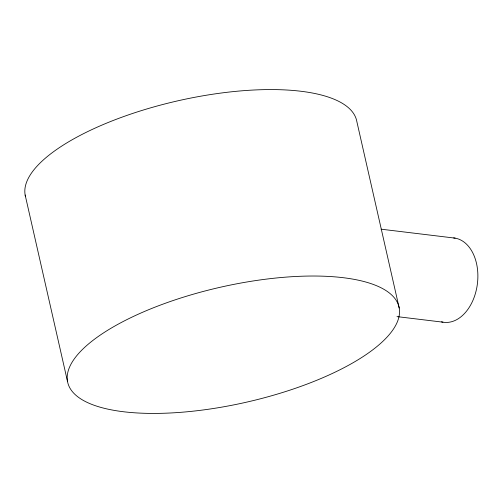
<?xml version="1.0" encoding="UTF-8"?>
<svg xmlns="http://www.w3.org/2000/svg" width="503" height="503" viewBox="0 0 503 503"><rect width="100%" height="100%" fill="white"/><g stroke="black" fill="none" stroke-linecap="round" stroke-linejoin="round"><path stroke-width="0.75" d="M381.104 229.186L455.127 238.139M396.974 316.607L442.942 322.171M399.2 307.993A169.882 58.939 -12.8 0 0 141.381 312.809A169.882 58.939 -12.8 0 0 159.482 413.365A169.882 58.939 -12.8 0 0 399.2 307.993L356.841 121.55A169.882 58.939 -12.8 0 0 178.49 100.675A169.882 58.939 -12.8 0 0 25.458 196.434M25.15 195.007L67.509 381.45M453.649 237.938A42.472 28.602 -83.1 0 1 477.234 285.063A42.472 28.602 -83.1 0 1 441.483 321.857"/></g></svg>
